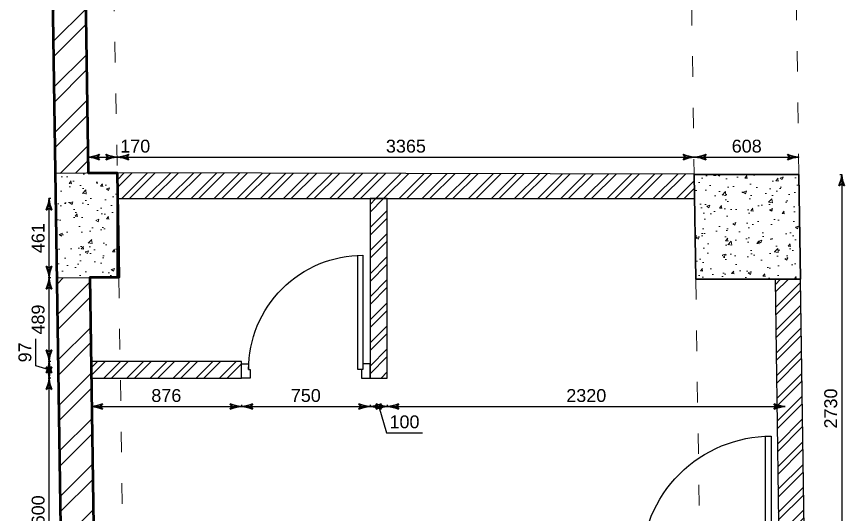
# Model space of a CAD drawing. Header units: millimetres. Extents: x 68727 to 319899, y -4876 to 265722.
# Drawn here: x 161513 to 166338, y 69424 to 72328 of the extents above; entities that cross this region are included whole.
import ezdxf

# ---------------------------------------------------------------- set-up
doc = ezdxf.new("R2010")
doc.units = ezdxf.units.MM
doc.linetypes.add('ACAD_ISO03W100', pattern=[30, 12, -18])
doc.linetypes.add('HIDDEN', pattern=[9.525, 6.35, -3.175])
for name, color, linetype in [('Dimensions', 172, 'Continuous'), ('Door', 23, 'Continuous'), ('POLY', 6, 'Continuous'), ('washroom walls', 5, 'Continuous')]:
    doc.layers.add(name, color=color, linetype=linetype)
for name, color, linetype, lineweight in [('HACH', 252, 'Continuous', 13), ('LS_DR_Plan Beam', 9, 'HIDDEN', 0), ('LS_DR_Wall', 7, 'Continuous', 35), ('wall', 5, 'Continuous', 30)]:
    doc.layers.add(name, color=color, linetype=linetype, lineweight=lineweight)
doc.styles.get("Standard").update_dxf_attribs({"font": 'arial.ttf'})
doc.dimstyles.new('SC-25', dxfattribs={"dimtxt": 75, "dimasz": 0.4, "dimexe": 1, "dimexo": 100, "dimgap": 25, "dimtad": 1, "dimdec": 0, "dimzin": 0, "dimdsep": 46, "dimtxsty": 'Standard', "dimblk1": 'A1', "dimblk2": 'A1', "dimsah": 1, "dimcen": 0.09, "dimdle": 3, "dimclrd": 1, "dimclre": 1, "dimclrt": 1, "dimadec": 0, "dimazin": 0, "dimtfac": 1, "dimtdec": 0, "dimtofl": 0, "dimtmove": 0, "dimatfit": 2, "dimldrblk": 'A1', "dimfxl": 10, "dimfxlon": 1, "dimtolj": 1, "dimtzin": 0, "dimarcsym": 0})
pattern_1 = [(45, (-1781.72, -41319.25), (-67.35192, 67.35192), []), (45, (-1736.82, -41319.25), (-67.35192, 67.35192), [])]
pattern_2 = [(45, (-667341.28, -131860.55), (-134.70384, 134.70384), []), (45, (-667251.47, -131860.55), (-134.70384, 134.70384), [])]
pattern_3 = [(50, (-667341.28, -131860.55), (182.18467, -15.939086), [19.05, -209.55]), (355, (-667341.28, -131860.55), (-35.24342, 191.056845), [15.24, -167.640584]), (100.451445, (-667326.1, -131861.88), (146.941247, 175.117752), [16.19001, -178.090245]), (46.1842, (-667341.28, -131809.75), (271.07904, -42.04233), [28.575, -314.325]), (96.635558, (-667318.69, -131813.25), (237.40413, 247.426125), [24.28502, -267.13561]), (351.18415, (-667341.28, -131809.75), (237.40413, 247.42612), [22.85997, -251.45973]), (21, (-667315.88, -131822.45), (151.61439, -102.265198), [19.05, -209.55]), (326, (-667315.88, -131822.45), (61.80203, 184.187966), [15.24, -167.64]), (71.451445, (-667303.24, -131830.97), (213.41642, 81.92277), [16.19001, -178.089938]), (37.5, (-667341.277, -131860.55), (3.0886033, 84.555039), [0, -165.608, 0, -170.18, 0, -168.275]), (7.5, (-667341.28, -131860.55), (66.8196625, 100.180575), [0, -97.028, 0, -161.798, 0, -64.135]), (327.5, (-667397.92, -131860.55), (135.590595, -5.728744), [0, -63.5, 0, -198.12, 0, -262.89]), (317.5, (-667423.32, -131860.55), (148.129181, 25.426491), [0, -82.55, 0, -131.572, 0, -186.69])]

# ---------------------------------------------------------------- blocks, each defined once
blk = doc.blocks.new('D900')
for points in [[(0, 840), (0, 900), (100, 900), (100, 850), (60, 850), (60, 840)], [(0, 60), (0, 0), (100, 0), (100, 50), (60, 50), (60, 60)]]:
    blk.add_lwpolyline(points, close=True)
blk.add_lwpolyline([(60, 850, -0.414214), (860, 50), (60, 50), (60, 85), (859.2, 85)], format="xyb")
blk = doc.blocks.new('toilet layout')
at = {"layer": 'HACH'}
h = blk.add_hatch(dxfattribs=at)
h.set_pattern_fill('ANSI32', color=5, scale=10)
h.set_pattern_definition(pattern_1)
h.paths.add_polyline_path([(226355.7, 30709.4), (226355.6, 30717.6), (225898.7, 30718.7), (225898.7, 30575.6), (226357.7, 30575.6)])
h.paths.add_polyline_path([(225898.7, 30718.7), (225100.6, 30720.6), (225100.6, 30575.6), (225898.7, 30575.6)])
h.paths.add_polyline_path([(225100.6, 30720.6), (222993.1, 30725.6), (222995.3, 30575.6), (225100.6, 30575.6)])
h = blk.add_hatch(dxfattribs=at)
h.set_pattern_fill('ANSI32', color=5, scale=10)
h.set_pattern_definition(pattern_1)
h.paths.add_polyline_path([(224566.8, 30575.6), (224466.8, 30575.6), (224466.8, 29528.2), (224566.8, 29528.2)])
h.paths.add_polyline_path([(223716.8, 29625.6), (222839.4, 29625.6), (222840.9, 29528.2), (223716.8, 29528.2)])
h.paths.add_polyline_path([(222863.1, 27928.2), (224229.8, 27928.2), (224229.8, 27828.2), (222863.1, 27828.2)])
h.paths.add_polyline_path([(222891.7, 26202.9), (224329.8, 26202.9), (224329.8, 26102.9), (222891.7, 26102.9)])
edge = h.paths.add_edge_path()
edge.add_line((224229.8, 25402.9), (224229.8, 24777.9))
edge.add_line((224229.8, 24777.9), (224329.8, 24777.9))
edge.add_line((224329.8, 24777.9), (224329.8, 25402.9))
h = blk.add_hatch(dxfattribs=at)
h.set_pattern_fill('ANSI32', color=5, scale=10)
h.set_pattern_definition(pattern_1)
h.paths.add_polyline_path([(226974.7, 30106.1), (226826.7, 30105.6), (226856.7, 27985.6), (227006.7, 27986.1)])
h.paths.add_polyline_path([(226905.5, 26986.2), (227046.8, 26986.2), (227046.8, 25254.1), (226905.5, 25254.1)])
h = blk.add_hatch(dxfattribs=at)
h.set_pattern_fill('ANSI32', color=5, scale=10)
h.set_pattern_definition(pattern_1)
h.paths.add_polyline_path([(224230, 26984), (226055.1, 26981.2), (226055.1, 26900.2), (224230, 26902.9)])
h.paths.add_polyline_path([(226000.8, 27427.9), (225900.8, 27427.9), (225900.9, 26981.4), (226000.9, 26981.4)])
h.paths.add_polyline_path([(225900.8, 28278.2), (225900.8, 28378.2), (226000.8, 28378.2), (226000.8, 28278.2)])
edge = h.paths.add_edge_path()
edge.add_line((224330, 26982.7), (224329.8, 28478.2))
edge.add_line((224329.8, 28478.2), (224229.8, 28478.2))
edge.add_line((224229.8, 28478.2), (224230.1, 26984))
h = blk.add_hatch(dxfattribs=at)
h.set_pattern_fill('ANSI32', color=5, scale=10)
h.set_pattern_definition(pattern_1)
h.paths.add_polyline_path([(224329.8, 28478.2), (226000.8, 28478.2), (226000.8, 28378.1), (224329.8, 28378.1)])
at = {"layer": 'washroom walls'}
blk.add_line((224329.8, 28377.9), (226056.4, 28378.2), dxfattribs=at)
for points in [[(226357.7, 30575.6), (226357.7, 30717.6), (222993.1, 30725.6)], [(222993.1, 30725.6), (222995.3, 30575.6), (226357.7, 30575.6)], [(224330, 26982.7), (224329.8, 28478.2), (224229.8, 28478.2), (224230.1, 26984)], [(224229.8, 25402.9), (224229.8, 24777.9), (224329.8, 24777.9), (224329.8, 25402.9)], [(224329.8, 25402.9), (224229.8, 25402.9)]]:
    blk.add_lwpolyline(points, dxfattribs=at)
for points in [[(224566.8, 30575.6), (224466.8, 30575.6), (224466.8, 29528.2), (224566.8, 29528.2)], [(226974.7, 30106.1), (226826.7, 30105.6), (226856.7, 27985.6), (227006.7, 27986.1)], [(223716.8, 29625.6), (222839.4, 29625.6), (222840.9, 29528.2), (223716.8, 29528.2)], [(224329.8, 28478.2), (226000.8, 28478.2), (226000.8, 28378.1), (224329.8, 28378.1)], [(225900.8, 28278.2), (225900.8, 28378.2), (226000.8, 28378.2), (226000.8, 28278.2)], [(222863.1, 27928.2), (224229.8, 27928.2), (224229.8, 27828.2), (222863.1, 27828.2)], [(226000.8, 27427.9), (225900.8, 27427.9), (225900.9, 26981.4), (226000.9, 26981.4)], [(224230, 26984), (226055.1, 26981.2), (226055.1, 26900.2), (224230, 26902.9)], [(226905.5, 26986.2), (227046.8, 26986.2), (227046.8, 25254.1), (226905.5, 25254.1)], [(222891.7, 26202.9), (224329.8, 26202.9), (224329.8, 26102.9), (222891.7, 26102.9)]]:
    blk.add_lwpolyline(points, close=True, dxfattribs=at)
at = {"layer": 'Door'}
for p, xscale, yscale, zscale, rotation in [((224466.8, 29528.2), 0.8333333333333185, 0.8333333333333185, 0.8333333333333185, 90), ((226851.2, 28377.4), 0.9447939309624585, 0.9447939309624585, 0.9447939309624585, 90.00000000000001), ((226000.8, 28278.2), 0.9447939309624585, 0.9447939309624585, 0.9447939309624585, 180), ((226905.5, 26986.2), -0.9447939309624585, 0.9447939309624585, 0.9447939309624585, 90), ((224329.8, 26102.9), 0.7777777777777796, 0.7777777777777796, 0.7777777777777796, 180)]:
    blk.add_blockref('D900', p, dxfattribs=dict(at, xscale=xscale, yscale=yscale, zscale=zscale, rotation=rotation))
at = {"layer": 'Door', "xscale": -0.7777777777777796, "yscale": 0.7777777777777796, "zscale": 0.7777777777777796}
blk.add_blockref('D900', (224329.8, 26202.9), dxfattribs=at)
blk = doc.blocks.new('A1')
at = {"layer": 'wall', "color": 1}
for p, q in [((-138, 0), (-167, 40)), ((-167, -40), (-138, 0))]:
    blk.add_line(p, q, dxfattribs=at)
for centre, start, end in [((53, 586), 248, 264.8035), ((53, -586), 95.1965, 112)]:
    blk.add_arc(centre, 589, start, end, dxfattribs=at)
blk = doc.blocks.new('*D507')
at = {"layer": 'Defpoints', "color": 0, "transparency": 16777216}
for p in [(162100.1, 71508.4), (161930.1, 71416.2), (162100.1, 71419.4)]:
    blk.add_point(p, dxfattribs=at)
at = {"layer": 'Dimensions', "color": 1, "lineweight": -2, "transparency": 16777216}
for p, q in [((161930.1, 71508.4), (161930.1, 71509.4)), ((161930.5, 71508.4), (162099.7, 71508.4)), ((162100.1, 71508.4), (162100.1, 71509.4)), ((162100.1, 71508.4), (162308.9, 71508.4))]:
    blk.add_line(p, q, dxfattribs=at)
at = {"layer": 'Dimensions', "color": 1, "lineweight": -2, "transparency": 16777216, "xscale": 0.4, "yscale": 0.4, "zscale": 0.4, "rotation": 180}
blk.add_blockref('A1', (161930.1, 71508.4), dxfattribs=at)
at = {"layer": 'Dimensions', "color": 1, "lineweight": -2, "transparency": 16777216, "xscale": 0.4, "yscale": 0.4, "zscale": 0.4}
blk.add_blockref('A1', (162100.1, 71508.4), dxfattribs=at)
at = {"layer": 'Dimensions', "color": 1, "transparency": 16777216, "insert": (162204.7, 71571.7), "char_height": 75, "attachment_point": 5}
blk.add_mtext('\\A1;170', dxfattribs=at)
blk = doc.blocks.new('*D508')
at = {"layer": 'Defpoints', "color": 0, "transparency": 16777216}
for p in [(165464.7, 71508.4), (162100.1, 71419.4), (165464.7, 71406.7)]:
    blk.add_point(p, dxfattribs=at)
at = {"layer": 'Dimensions', "color": 1, "lineweight": -2, "transparency": 16777216}
for p, q in [((162100.1, 71508.4), (162100.1, 71509.4)), ((162100.5, 71508.4), (165464.3, 71508.4)), ((165464.7, 71506.7), (165464.7, 71509.4))]:
    blk.add_line(p, q, dxfattribs=at)
at = {"layer": 'Dimensions', "color": 1, "lineweight": -2, "transparency": 16777216, "xscale": 0.4, "yscale": 0.4, "zscale": 0.4, "rotation": 180}
blk.add_blockref('A1', (162100.1, 71508.4), dxfattribs=at)
at = {"layer": 'Dimensions', "color": 1, "lineweight": -2, "transparency": 16777216, "xscale": 0.4, "yscale": 0.4, "zscale": 0.4}
blk.add_blockref('A1', (165464.7, 71508.4), dxfattribs=at)
at = {"layer": 'Dimensions', "color": 1, "transparency": 16777216, "insert": (163782.4, 71571.7), "char_height": 75, "attachment_point": 5}
blk.add_mtext('\\A1;3365', dxfattribs=at)
blk = doc.blocks.new('*D509')
at = {"layer": 'Defpoints', "color": 0, "transparency": 16777216}
for p in [(166072.7, 71508.4), (165464.7, 71406.7), (166072.7, 71406.7)]:
    blk.add_point(p, dxfattribs=at)
at = {"layer": 'Dimensions', "color": 1, "lineweight": -2, "transparency": 16777216}
for p, q in [((165464.7, 71506.7), (165464.7, 71509.4)), ((165465.1, 71508.4), (166072.3, 71508.4)), ((166072.7, 71506.7), (166072.7, 71509.4))]:
    blk.add_line(p, q, dxfattribs=at)
at = {"layer": 'Dimensions', "color": 1, "lineweight": -2, "transparency": 16777216, "xscale": 0.4, "yscale": 0.4, "zscale": 0.4, "rotation": 180}
blk.add_blockref('A1', (165464.7, 71508.4), dxfattribs=at)
at = {"layer": 'Dimensions', "color": 1, "lineweight": -2, "transparency": 16777216, "xscale": 0.4, "yscale": 0.4, "zscale": 0.4}
blk.add_blockref('A1', (166072.7, 71508.4), dxfattribs=at)
at = {"layer": 'Dimensions', "color": 1, "transparency": 16777216, "insert": (165768.7, 71571.7), "char_height": 75, "attachment_point": 5}
blk.add_mtext('\\A1;608', dxfattribs=at)
blk = doc.blocks.new('*D510')
at = {"layer": 'Defpoints', "color": 0, "transparency": 16777216}
for p in [(166072.7, 71406.7), (166113.2, 68676.7), (166322.2, 68676.7)]:
    blk.add_point(p, dxfattribs=at)
at = {"layer": 'Dimensions', "color": 1, "lineweight": -2, "transparency": 16777216}
for p, q in [((166312.2, 71406.7), (166323.2, 71406.7)), ((166322.2, 71406.3), (166322.2, 68677.1)), ((166312.2, 68676.7), (166323.2, 68676.7))]:
    blk.add_line(p, q, dxfattribs=at)
at = {"layer": 'Dimensions', "color": 1, "lineweight": -2, "transparency": 16777216, "xscale": 0.4, "yscale": 0.4, "zscale": 0.4}
for p, rotation in [((166322.2, 71406.7), 90), ((166322.2, 68676.7), 270)]:
    blk.add_blockref('A1', p, dxfattribs=dict(at, rotation=rotation))
at = {"layer": 'Dimensions', "color": 1, "transparency": 16777216, "insert": (166258.8, 70041.7), "char_height": 75, "attachment_point": 5, "rotation": 90}
blk.add_mtext('\\A1;2730', dxfattribs=at)
blk = doc.blocks.new('*D527')
at = {"layer": 'Defpoints', "color": 0, "transparency": 16777216}
for p in [(161702.3, 70218.7), (161947.9, 70218.7), (161971.6, 68618.7)]:
    blk.add_point(p, dxfattribs=at)
at = {"layer": 'Dimensions', "color": 1, "lineweight": -2, "transparency": 16777216}
for p, q in [((161712.3, 70218.7), (161701.3, 70218.7)), ((161702.3, 68619.1), (161702.3, 70218.3)), ((161712.3, 68618.7), (161701.3, 68618.7))]:
    blk.add_line(p, q, dxfattribs=at)
at = {"layer": 'Dimensions', "color": 1, "lineweight": -2, "transparency": 16777216, "xscale": 0.4, "yscale": 0.4, "zscale": 0.4}
for p, rotation in [((161702.3, 70218.7), 90), ((161702.3, 68618.7), 270)]:
    blk.add_blockref('A1', p, dxfattribs=dict(at, rotation=rotation))
at = {"layer": 'Dimensions', "color": 1, "transparency": 16777216, "insert": (161639, 69418.7), "char_height": 75, "attachment_point": 5, "rotation": 90}
blk.add_mtext('\\A1;1600', dxfattribs=at)
blk = doc.blocks.new('*D528')
at = {"layer": 'Defpoints', "color": 0, "transparency": 16777216}
for p in [(161702.3, 70316.2), (161946.4, 70316.2), (161947.9, 70218.7)]:
    blk.add_point(p, dxfattribs=at)
at = {"layer": 'Dimensions', "color": 1, "lineweight": -2, "transparency": 16777216}
for p, q in [((161625.5, 70290.5), (161625.5, 70447.9)), ((161712.3, 70316.2), (161701.3, 70316.2)), ((161702.3, 70219.1), (161702.3, 70315.8)), ((161702.3, 70267.5), (161625.5, 70290.5)), ((161712.3, 70218.7), (161701.3, 70218.7))]:
    blk.add_line(p, q, dxfattribs=at)
at = {"layer": 'Dimensions', "color": 1, "lineweight": -2, "transparency": 16777216, "xscale": 0.4, "yscale": 0.4, "zscale": 0.4}
for p, rotation in [((161702.3, 70316.2), 90), ((161702.3, 70218.7), 270)]:
    blk.add_blockref('A1', p, dxfattribs=dict(at, rotation=rotation))
at = {"layer": 'Dimensions', "color": 1, "transparency": 16777216, "insert": (161562.2, 70369.2), "char_height": 75, "attachment_point": 5, "rotation": 90}
blk.add_mtext('\\A1;97', dxfattribs=at)
blk = doc.blocks.new('*D529')
at = {"layer": 'Defpoints', "color": 0, "transparency": 16777216}
for p in [(161702.3, 70804.9), (161939.2, 70804.9), (161946.4, 70316.2)]:
    blk.add_point(p, dxfattribs=at)
at = {"layer": 'Dimensions', "color": 1, "lineweight": -2, "transparency": 16777216}
for p, q in [((161712.3, 70804.9), (161701.3, 70804.9)), ((161702.3, 70316.6), (161702.3, 70804.5)), ((161712.3, 70316.2), (161701.3, 70316.2))]:
    blk.add_line(p, q, dxfattribs=at)
at = {"layer": 'Dimensions', "color": 1, "lineweight": -2, "transparency": 16777216, "xscale": 0.4, "yscale": 0.4, "zscale": 0.4}
for p, rotation in [((161702.3, 70804.9), 90), ((161702.3, 70316.2), 270)]:
    blk.add_blockref('A1', p, dxfattribs=dict(at, rotation=rotation))
at = {"layer": 'Dimensions', "color": 1, "transparency": 16777216, "insert": (161639, 70560.5), "char_height": 75, "attachment_point": 5, "rotation": 90}
blk.add_mtext('\\A1;489', dxfattribs=at)
blk = doc.blocks.new('*D530')
at = {"layer": 'Defpoints', "color": 0, "transparency": 16777216}
for p in [(161702.3, 71266.2), (162102.4, 71266.2), (161939.2, 70804.9)]:
    blk.add_point(p, dxfattribs=at)
at = {"layer": 'Dimensions', "color": 1, "lineweight": -2, "transparency": 16777216}
for p, q in [((161712.3, 71266.2), (161701.3, 71266.2)), ((161702.3, 70805.3), (161702.3, 71265.8)), ((161712.3, 70804.9), (161701.3, 70804.9))]:
    blk.add_line(p, q, dxfattribs=at)
at = {"layer": 'Dimensions', "color": 1, "lineweight": -2, "transparency": 16777216, "xscale": 0.4, "yscale": 0.4, "zscale": 0.4}
for p, rotation in [((161702.3, 71266.2), 90), ((161702.3, 70804.9), 270)]:
    blk.add_blockref('A1', p, dxfattribs=dict(at, rotation=rotation))
at = {"layer": 'Dimensions', "color": 1, "transparency": 16777216, "insert": (161639, 71035.5), "char_height": 75, "attachment_point": 5, "rotation": 90}
blk.add_mtext('\\A1;461', dxfattribs=at)
blk = doc.blocks.new('*D531')
at = {"layer": 'Defpoints', "color": 0, "transparency": 16777216}
for p in [(161947.9, 70218.7), (162823.9, 70218.7), (162823.9, 70053.7)]:
    blk.add_point(p, dxfattribs=at)
at = {"layer": 'Dimensions', "color": 1, "lineweight": -2, "transparency": 16777216}
for p, q in [((161947.9, 70063.7), (161947.9, 70052.7)), ((161948.3, 70053.7), (162823.5, 70053.7)), ((162823.9, 70063.7), (162823.9, 70052.7))]:
    blk.add_line(p, q, dxfattribs=at)
at = {"layer": 'Dimensions', "color": 1, "lineweight": -2, "transparency": 16777216, "xscale": 0.4, "yscale": 0.4, "zscale": 0.4, "rotation": 180}
blk.add_blockref('A1', (161947.9, 70053.7), dxfattribs=at)
at = {"layer": 'Dimensions', "color": 1, "lineweight": -2, "transparency": 16777216, "xscale": 0.4, "yscale": 0.4, "zscale": 0.4}
blk.add_blockref('A1', (162823.9, 70053.7), dxfattribs=at)
at = {"layer": 'Dimensions', "color": 1, "transparency": 16777216, "insert": (162385.9, 70117), "char_height": 75, "attachment_point": 5}
blk.add_mtext('\\A1;876', dxfattribs=at)
blk = doc.blocks.new('*D532')
at = {"layer": 'Defpoints', "color": 0, "transparency": 16777216}
for p in [(162823.9, 70218.7), (163573.9, 70218.7), (163573.9, 70053.7)]:
    blk.add_point(p, dxfattribs=at)
at = {"layer": 'Dimensions', "color": 1, "lineweight": -2, "transparency": 16777216}
for p, q in [((162823.9, 70063.7), (162823.9, 70052.7)), ((162824.3, 70053.7), (163573.5, 70053.7)), ((163573.9, 70063.7), (163573.9, 70052.7))]:
    blk.add_line(p, q, dxfattribs=at)
at = {"layer": 'Dimensions', "color": 1, "lineweight": -2, "transparency": 16777216, "xscale": 0.4, "yscale": 0.4, "zscale": 0.4, "rotation": 180}
blk.add_blockref('A1', (162823.9, 70053.7), dxfattribs=at)
at = {"layer": 'Dimensions', "color": 1, "lineweight": -2, "transparency": 16777216, "xscale": 0.4, "yscale": 0.4, "zscale": 0.4}
blk.add_blockref('A1', (163573.9, 70053.7), dxfattribs=at)
at = {"layer": 'Dimensions', "color": 1, "transparency": 16777216, "insert": (163198.9, 70117), "char_height": 75, "attachment_point": 5}
blk.add_mtext('\\A1;750', dxfattribs=at)
blk = doc.blocks.new('*D533')
at = {"layer": 'Defpoints', "color": 0, "transparency": 16777216}
for p in [(163573.9, 70218.7), (163673.9, 70218.7), (163673.9, 70053.7)]:
    blk.add_point(p, dxfattribs=at)
at = {"layer": 'Dimensions', "color": 1, "lineweight": -2, "transparency": 16777216}
for p, q in [((163573.9, 70063.7), (163573.9, 70052.7)), ((163574.3, 70053.7), (163673.5, 70053.7)), ((163623.9, 70053.7), (163669.9, 69900.3)), ((163673.9, 70063.7), (163673.9, 70052.7)), ((163669.9, 69900.3), (163878.3, 69900.3))]:
    blk.add_line(p, q, dxfattribs=at)
at = {"layer": 'Dimensions', "color": 1, "lineweight": -2, "transparency": 16777216, "xscale": 0.4, "yscale": 0.4, "zscale": 0.4, "rotation": 180}
blk.add_blockref('A1', (163573.9, 70053.7), dxfattribs=at)
at = {"layer": 'Dimensions', "color": 1, "lineweight": -2, "transparency": 16777216, "xscale": 0.4, "yscale": 0.4, "zscale": 0.4}
blk.add_blockref('A1', (163673.9, 70053.7), dxfattribs=at)
at = {"layer": 'Dimensions', "color": 1, "transparency": 16777216, "insert": (163774.1, 69963.6), "char_height": 75, "attachment_point": 5}
blk.add_mtext('\\A1;100', dxfattribs=at)
blk = doc.blocks.new('*D534')
at = {"layer": 'Defpoints', "color": 0, "transparency": 16777216}
for p in [(163673.9, 70218.7), (165993.6, 70098.9), (165993.6, 70053.7)]:
    blk.add_point(p, dxfattribs=at)
at = {"layer": 'Dimensions', "color": 1, "lineweight": -2, "transparency": 16777216}
for p, q in [((163673.9, 70063.7), (163673.9, 70052.7)), ((163674.3, 70053.7), (165993.2, 70053.7)), ((165993.6, 70053.7), (165993.6, 70052.7))]:
    blk.add_line(p, q, dxfattribs=at)
at = {"layer": 'Dimensions', "color": 1, "lineweight": -2, "transparency": 16777216, "xscale": 0.4, "yscale": 0.4, "zscale": 0.4, "rotation": 180}
blk.add_blockref('A1', (163673.9, 70053.7), dxfattribs=at)
at = {"layer": 'Dimensions', "color": 1, "lineweight": -2, "transparency": 16777216, "xscale": 0.4, "yscale": 0.4, "zscale": 0.4}
blk.add_blockref('A1', (165993.6, 70053.7), dxfattribs=at)
at = {"layer": 'Dimensions', "color": 1, "transparency": 16777216, "insert": (164833.7, 70117), "char_height": 75, "attachment_point": 5}
blk.add_mtext('\\A1;2320', dxfattribs=at)

msp = doc.modelspace()

# ---------------------------------------------------------------- hatches: boundary and pattern name
at = {"layer": 'HACH'}
h = msp.add_hatch(dxfattribs=at)
h.set_pattern_fill('ANSI32', color=256, scale=20)
h.set_pattern_definition(pattern_2)
h.paths.add_polyline_path([(161856.4, 76379.3), (161666.4, 76379.3), (161740.1, 71413.2), (161930.1, 71414.8)])
h = msp.add_hatch(dxfattribs=at)
h.set_pattern_fill('AR-CONC', color=256)
h.set_pattern_definition(pattern_3)
h.paths.add_polyline_path([(161749.2, 70803.4), (161939.2, 70804.9), (161939.2, 70806.2), (162100.1, 70806.2), (162100.1, 71416.2), (161740.1, 71413.2)])
h = msp.add_hatch(dxfattribs=at)
h.set_pattern_fill('AR-CONC', color=256)
h.set_pattern_definition(pattern_3)
h.paths.add_polyline_path([(166081.8, 70796.7), (166072.7, 71406.7), (165462.6, 71406.7), (165471.7, 70796.7)])
h = msp.add_hatch(dxfattribs=at)
h.set_pattern_fill('ANSI32', color=256, scale=20)
h.set_pattern_definition(pattern_2)
h.paths.add_polyline_path([(161939.2, 70804.9), (161749.2, 70803.4), (161821.6, 65925.1), (162011.6, 65925.1)])

# ---------------------------------------------------------------- linework, layer by layer
msp.add_lwpolyline([(162100.1, 71416.2), (161740.1, 71413.2), (161749.2, 70803.4), (162100.1, 70806.2)], close=True)
at = {"layer": 'LS_DR_Plan Beam', "linetype": 'ACAD_ISO03W100', "ltscale": 10, "transparency": 33554508}
for p, q in [((162006.4, 76379.2), (162100.1, 71416.2)), ((165390.1, 76295.7), (165462.6, 71406.7)), ((166072.7, 71406.7), (166000.1, 76295.7)), ((162109.2, 70806.2), (162181.7, 65925.2)), ((165471.7, 70796.7), (165543.7, 65944.7)), ((166153.8, 65944.7), (166081.8, 70796.7))]:
    msp.add_line(p, q, dxfattribs=at)
at = {"layer": 'LS_DR_Wall', "lineweight": 50, "ltscale": 0.25}
msp.add_lwpolyline([(166193.2, 63293.7), (166202.4, 62673.7), (165592.3, 62673.7), (165552.8, 65334.7), (161830.4, 65334.7), (161657.2, 76999.2), (161997.2, 76999.2), (162006.4, 76379.2), (161856.4, 76379.2), (161930.1, 71416.2), (162100.1, 71416.2), (162109.2, 70806.2), (161939.2, 70806.2), (162011.6, 65925.2), (162181.7, 65925.2), (162188.3, 65475.2), (165550.7, 65475.2), (165543.7, 65944.7), (166153.8, 65944.7), (166162.9, 65334.7), (165712.8, 65334.7), (165743.1, 63293.7), (166193.2, 63293.7)], dxfattribs=at)
at = {"layer": 'LS_DR_Wall', "ltscale": 0.25}
msp.add_lwpolyline([(165462.6, 71406.7), (165471.7, 70796.7), (166081.8, 70796.7), (166072.7, 71406.7), (165462.6, 71406.7)], dxfattribs=at)

# ---------------------------------------------------------------- block references
at = {"layer": 'POLY'}
msp.add_blockref('toilet layout', (-60893, 40690.6), dxfattribs=at)

# ---------------------------------------------------------------- dimensions: what is measured, and where the dimension line sits
at = {"layer": 'Dimensions'}
for base, p1, p2, picture, middle in [((162100.1, 71508.4), (161930.1, 71416.2), (162100.1, 71419.4), '*D507', (162204.7, 71571.7)), ((162823.9, 70053.7), (161947.9, 70218.7), (162823.9, 70218.7), '*D531', (162385.9, 70117))]:
    dim = msp.add_linear_dim(base=base, p1=p1, p2=p2, dimstyle='SC-25', dxfattribs=at)
    dim.commit()
    dim.dimension.update_dxf_attribs({"geometry": picture, "text_midpoint": middle})
for base, p1, p2, picture, middle in [((165464.7, 71508.4), (162100.1, 71419.4), (165464.7, 71406.7), '*D508', (163782.4, 71571.7)), ((166072.7, 71508.4), (165464.7, 71406.7), (166072.7, 71406.7), '*D509', (165768.7, 71571.7)), ((163573.9, 70053.7), (162823.9, 70218.7), (163573.9, 70218.7), '*D532', (163198.9, 70117)), ((163673.9, 70053.7), (163573.9, 70218.7), (163673.9, 70218.7), '*D533', (163694.9, 69963.6)), ((165993.6, 70053.7), (163673.9, 70218.7), (165993.6, 70098.9), '*D534', (164833.7, 70117))]:
    dim = msp.add_linear_dim(base=base, p1=p1, p2=p2, dimstyle='SC-25', override={"dimtmove": 1}, dxfattribs=at)
    dim.commit()
    dim.dimension.update_dxf_attribs({"geometry": picture, "text_midpoint": middle})
dim = msp.add_linear_dim(base=(166322.2, 68676.7), p1=(166072.7, 71406.7), p2=(166113.2, 68676.7), angle=90, dimstyle='SC-25', dxfattribs=at)
dim.commit()
dim.dimension.update_dxf_attribs({"geometry": '*D510', "text_midpoint": (166258.8, 70041.7)})
for base, p1, p2, picture, middle in [((161702.3, 71266.2), (161939.2, 70804.9), (162102.4, 71266.2), '*D530', (161639, 71035.5)), ((161702.3, 70804.9), (161946.4, 70316.2), (161939.2, 70804.9), '*D529', (161639, 70560.5)), ((161702.3028, 70316.1712), (161947.9287, 70218.7361), (161946.4443, 70316.1712), '*D528', (161562.2168, 70315.4916)), ((161702.3, 70218.7), (161971.6, 68618.7), (161947.9, 70218.7), '*D527', (161639, 69418.7))]:
    dim = msp.add_linear_dim(base=base, p1=p1, p2=p2, angle=90, dimstyle='SC-25', override={"dimtmove": 1}, dxfattribs=at)
    dim.commit()
    dim.dimension.update_dxf_attribs({"geometry": picture, "text_midpoint": middle})

doc.saveas('drawing.dxf')
